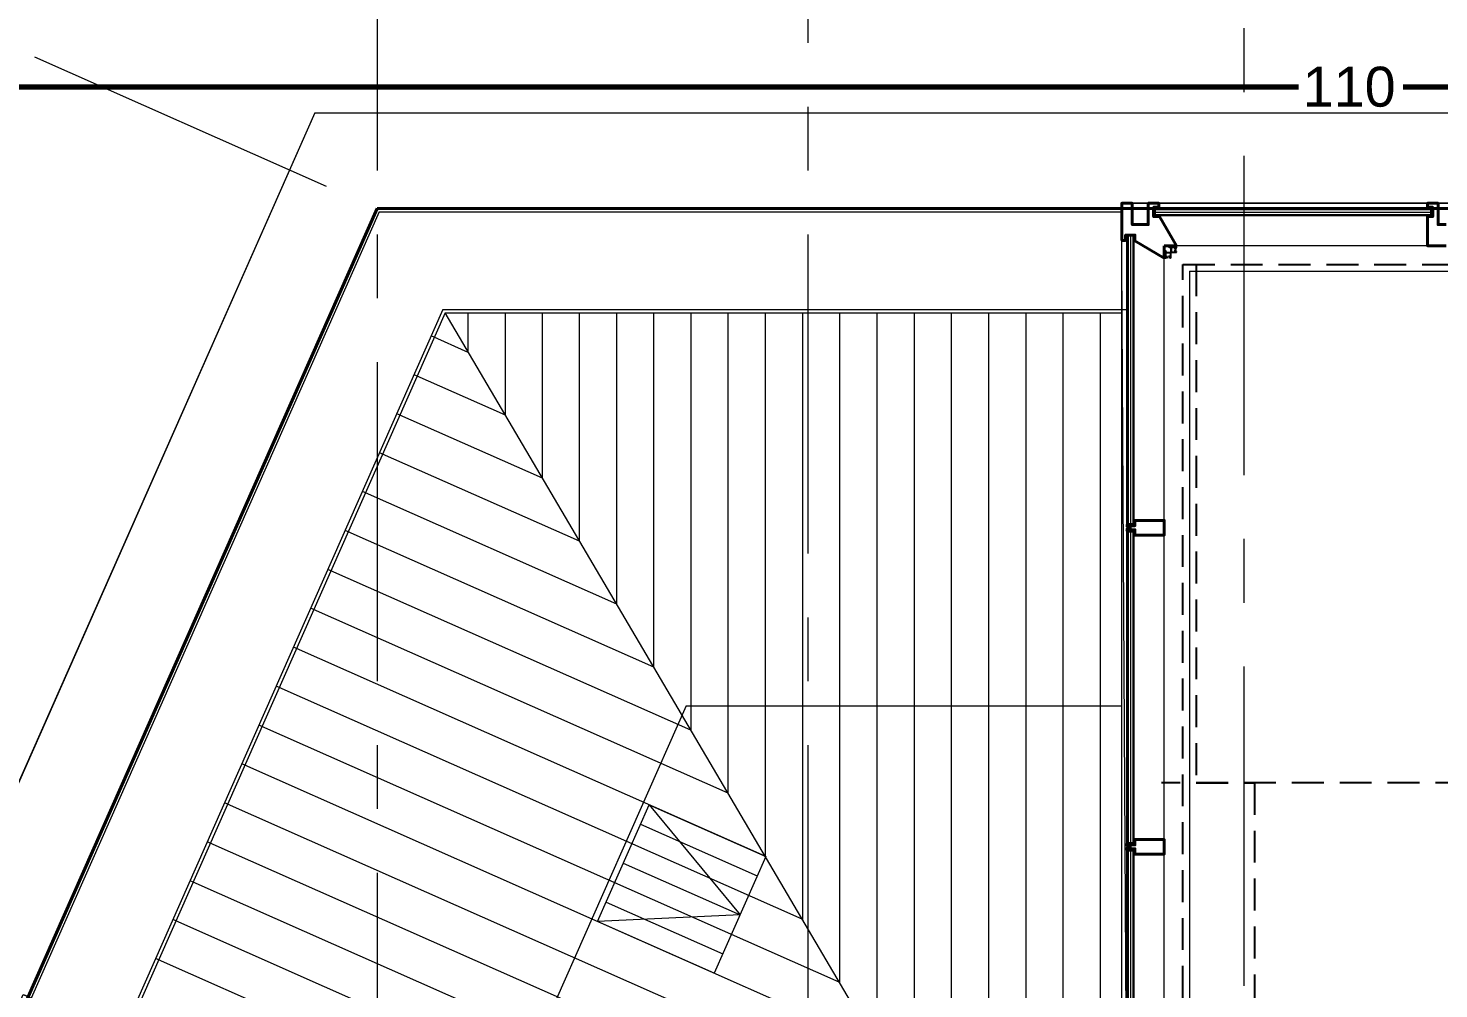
# Model space of a CAD drawing. Header units: inches. Extents: x -26500 to 0, y -3347 to 2257.
# Drawn here: x -24087.6 to -23822.4, y 1395.4 to 1576 of the extents above; entities that cross this region are included whole.
import ezdxf
from ezdxf.enums import TextEntityAlignment as Align

# ---------------------------------------------------------------- set-up
doc = ezdxf.new("R2010")
doc.units = ezdxf.units.IN
doc.header["$LTSCALE"] = 48
doc.header["$MEASUREMENT"] = 0
doc.linetypes.add('A104$0$CENTER', pattern=[2, 1.25, -0.25, 0.25, -0.25])
doc.linetypes.add('NB - 5th floor_plan$0$HIDDEN2', pattern=[0.1875, 0.125, -0.0625])
for name, color, linetype in [('A104$0$A-ANNO-PATT', 8, 'Continuous'), ('A104$0$A-CLNG-RAIL', 8, 'Continuous'), ('A104$0$A-FLOR-AWNG', 8, 'Continuous'), ('A104$0$A-FLOR-COPE', 8, 'Continuous'), ('A104$0$A-FLOR-SLAB', 8, 'Continuous'), ('A104$0$A-GLAZ', 8, 'Continuous'), ('A104$0$A-GLAZ-ABOVE', 8, 'Continuous'), ('A104$0$A-GLAZ-CRNA', 8, 'Continuous'), ('A104$0$A-GRID-GRDP0-12', 8, 'Continuous'), ('A104$0$A-GRID-GRDP0-15', 8, 'Continuous'), ('A104$0$C-PROP', 8, 'Continuous'), ('A604$0$A-CLNG-RAIL', 8, 'Continuous'), ('A604$0$A-SHAD-PAT2', 8, 'Continuous'), ('E-FIRE', 234, 'Continuous'), ('NB - 5th floor_plan$0$STDROPS', 1, 'NB - 5th floor_plan$0$HIDDEN2'), ('NB - 5th floor_plan$0$STSLABEDGE', 1, 'NB - 5th floor_plan$0$HIDDEN2'), ('NB - 5th floor_plan$0$STSLABNOTCH', 1, 'NB - 5th floor_plan$0$HIDDEN2'), ('XREF', 7, 'Continuous')]:
    doc.layers.add(name, color=color, linetype=linetype)
doc.layers.add('E-Fire-Covr', color=240, linetype='Continuous', lineweight=70, plot=False)
doc.styles.add('MAMEP ANNO', font='arial.ttf', dxfattribs={"height": 0.101562})

# ---------------------------------------------------------------- blocks, each defined once
blk = doc.blocks.new('A104')
at = {"layer": 'A104$0$A-ANNO-PATT', "lineweight": 0, "transparency": 33554559}
for p, q in [((-23902.8426, 1341.9204), (-24009.2508, 1522.4699)), ((-24004.886, 1515.0639), (-24004.886, 1522.4699)), ((-23997.9089, 1503.2255), (-23997.9089, 1522.4699)), ((-23990.9319, 1491.3871), (-23990.9319, 1522.4699)), ((-23983.9548, 1479.5487), (-23983.9548, 1522.4699)), ((-23976.9778, 1467.7103), (-23976.9778, 1522.4699)), ((-23970.0007, 1455.8719), (-23970.0007, 1522.4699)), ((-23963.0007, 1443.9946), (-23963.0007, 1522.4699)), ((-23956.0007, 1432.1172), (-23956.0007, 1522.4699)), ((-23949.0007, 1420.2399), (-23949.0007, 1522.4699)), ((-23942.0007, 1408.3625), (-23942.0007, 1522.4699)), ((-23935.0007, 1396.4852), (-23935.0007, 1522.4699)), ((-23928.0007, 1384.6078), (-23928.0007, 1522.4699)), ((-23921.0007, 1372.7305), (-23921.0007, 1522.4699)), ((-23914.0007, 1360.8532), (-23914.0007, 1522.4699)), ((-23907.0007, 1348.9758), (-23907.0007, 1522.4699)), ((-23900.0007, 1344.7311), (-23900.0007, 1522.4699)), ((-23893.0007, 1351.6547), (-23893.0007, 1522.4699)), ((-23886.0007, 1358.5782), (-23886.0007, 1522.4699)), ((-24004.886, 1515.0639), (-24011.8485, 1518.1467)), ((-23997.9089, 1503.2255), (-24015.0874, 1510.8317)), ((-23990.9319, 1491.3871), (-24018.3263, 1503.5167)), ((-23983.9548, 1479.5487), (-24021.5652, 1496.2017)), ((-23976.9778, 1467.7103), (-24024.8041, 1488.8867)), ((-23970.0007, 1455.8719), (-24028.043, 1481.5717)), ((-23963.0237, 1444.0335), (-24031.282, 1474.2566)), ((-23956.0467, 1432.1951), (-24034.5209, 1466.9416)), ((-23949.0696, 1420.3567), (-24037.7598, 1459.6266)), ((-23942.0926, 1408.5184), (-24040.9987, 1452.3116)), ((-23935.1155, 1396.68), (-24044.2376, 1444.9966)), ((-23928.1385, 1384.8416), (-24047.4765, 1437.6816)), ((-23921.1614, 1373.0032), (-24050.7154, 1430.3665)), ((-23972.4969, 1426.3554), (-23950.5517, 1416.639)), ((-23914.1844, 1361.1648), (-24053.9543, 1423.0515)), ((-23975.7357, 1419.0403), (-23953.7906, 1409.3239)), ((-23907.2074, 1349.3264), (-24057.1933, 1415.7365)), ((-23978.9745, 1411.7252), (-23957.0294, 1402.0088)), ((-23905.1303, 1339.6576), (-24060.4322, 1408.4215)), ((-23911.2407, 1333.614), (-24063.6711, 1401.1065))]:
    blk.add_line(p, q, dxfattribs=at)
at = {"layer": 'A104$0$A-ANNO-PATT', "lineweight": 0, "transparency": 33554559, "flags": 128}
blk.add_lwpolyline([(-23970.8775, 1430.0129), (-23953.7906, 1409.3239), (-23980.5939, 1408.0677), (-23980.5939, 1408.0677)], dxfattribs=at)
at = {"layer": 'A104$0$A-ANNO-PATT', "lineweight": 0, "transparency": 33554559}
blk.add_3dface([(-23948.9323, 1420.2965), (-23958.6488, 1398.3513), (-23980.5939, 1408.0677), (-23970.8775, 1430.0129)], dxfattribs=at)
at = {"layer": 'A104$0$A-CLNG-RAIL', "lineweight": 13}
for p, q in [((-23873.6614, 1534.0994), (-23874.0234, 1534.0994)), ((-23874.0234, 1534.0994), (-23874.0234, 1534.0494)), ((-23874.0234, 1534.0494), (-23873.9404, 1534.0494)), ((-23873.9404, 1533.2634), (-23874.0234, 1533.2634)), ((-23874.0234, 1533.2634), (-23874.0234, 1533.2184)), ((-23874.0234, 1533.2184), (-23873.8014, 1533.2184)), ((-23873.9404, 1534.0494), (-23873.8154, 1534.0144)), ((-23873.8154, 1533.2984), (-23873.9404, 1533.2634)), ((-23873.8154, 1534.0144), (-23873.8154, 1534.0494)), ((-23873.8154, 1534.0494), (-23873.7214, 1534.0494)), ((-23873.8154, 1533.2634), (-23873.8154, 1533.2984)), ((-23873.7214, 1533.2634), (-23873.8154, 1533.2634)), ((-23873.8014, 1533.2184), (-23873.8014, 1532.8444)), ((-23873.7514, 1532.8444), (-23873.7514, 1533.1444)), ((-23873.7514, 1533.1444), (-23873.7014, 1533.1444)), ((-23873.7214, 1534.0494), (-23873.7214, 1533.2634)), ((-23873.7014, 1533.1444), (-23873.7014, 1533.0844)), ((-23873.7014, 1533.0844), (-23873.6614, 1533.0844)), ((-23873.6614, 1534.0164), (-23873.6614, 1534.0994)), ((-23873.6264, 1533.8914), (-23873.6614, 1534.0164)), ((-23873.6614, 1533.7974), (-23873.6614, 1533.8914)), ((-23873.6614, 1533.8914), (-23873.6264, 1533.8914)), ((-23872.8354, 1533.7974), (-23873.6614, 1533.7974)), ((-23873.6614, 1533.0844), (-23873.6614, 1533.7474)), ((-23873.6614, 1533.7474), (-23872.8854, 1533.7474)), ((-23873.0387, 1534.7355), (-23873.0387, 1535.0975)), ((-23873.0387, 1535.0975), (-23872.9887, 1535.0975)), ((-23872.9557, 1534.7355), (-23873.0387, 1534.7355)), ((-23872.9887, 1535.0975), (-23872.9887, 1535.0145)), ((-23872.9887, 1535.0145), (-23872.9537, 1534.8895)), ((-23872.9537, 1534.8895), (-23872.9887, 1534.8895)), ((-23872.9887, 1534.8895), (-23872.9887, 1534.7955)), ((-23872.9887, 1534.7955), (-23872.2027, 1534.7955)), ((-23872.8854, 1533.1894), (-23872.9754, 1533.1894)), ((-23872.9754, 1533.1894), (-23872.9754, 1533.0844)), ((-23872.9754, 1533.0844), (-23872.9354, 1533.0844)), ((-23872.8307, 1534.7005), (-23872.9557, 1534.7355)), ((-23872.9354, 1533.0844), (-23872.9354, 1533.1444)), ((-23872.9354, 1533.1444), (-23872.8854, 1533.1444)), ((-23872.8854, 1533.7474), (-23872.8854, 1533.1894)), ((-23872.8854, 1533.1444), (-23872.8854, 1532.8444)), ((-23872.8354, 1532.7994), (-23872.8354, 1533.7974)), ((-23872.7367, 1534.7355), (-23872.8307, 1534.7355)), ((-23872.8307, 1534.7355), (-23872.8307, 1534.7005)), ((-23872.7367, 1533.9095), (-23872.7367, 1534.7355)), ((-23871.7387, 1533.9095), (-23872.7367, 1533.9095)), ((-23872.0237, 1534.7355), (-23872.6867, 1534.7355)), ((-23872.6867, 1534.7355), (-23872.6867, 1533.9595)), ((-23872.6867, 1533.9595), (-23872.1287, 1533.9595)), ((-23872.2377, 1534.8895), (-23872.2027, 1535.0145)), ((-23872.2027, 1534.8895), (-23872.2377, 1534.8895)), ((-23872.2027, 1535.0145), (-23872.2027, 1535.0975)), ((-23872.2027, 1535.0975), (-23872.1577, 1535.0975)), ((-23872.2027, 1534.7955), (-23872.2027, 1534.8895)), ((-23872.1577, 1535.0975), (-23872.1577, 1534.8755)), ((-23872.1577, 1534.8755), (-23871.7837, 1534.8755)), ((-23872.1287, 1533.9595), (-23872.1287, 1534.0495)), ((-23872.1287, 1534.0495), (-23872.0237, 1534.0495)), ((-23871.7837, 1534.8255), (-23872.0837, 1534.8255)), ((-23872.0837, 1534.8255), (-23872.0837, 1534.7755)), ((-23872.0837, 1534.7755), (-23872.0237, 1534.7755)), ((-23872.0237, 1534.0095), (-23872.0837, 1534.0095)), ((-23872.0837, 1534.0095), (-23872.0837, 1533.9595)), ((-23872.0837, 1533.9595), (-23871.7837, 1533.9595)), ((-23872.0237, 1534.7755), (-23872.0237, 1534.7355)), ((-23872.0237, 1534.0495), (-23872.0237, 1534.0095)), ((-23871.8437, 1534.7355), (-23871.8437, 1534.7755)), ((-23871.8437, 1534.7755), (-23871.7837, 1534.7755)), ((-23871.7387, 1534.7355), (-23871.8437, 1534.7355)), ((-23871.8437, 1534.0095), (-23871.8437, 1534.0495)), ((-23871.8437, 1534.0495), (-23871.7387, 1534.0495)), ((-23871.7837, 1534.0095), (-23871.8437, 1534.0095)), ((-23871.7837, 1534.8755), (-23871.7837, 1535.0975)), ((-23871.7837, 1535.0975), (-23871.7387, 1535.0975)), ((-23871.7837, 1534.7755), (-23871.7837, 1534.8255)), ((-23871.7837, 1533.9595), (-23871.7837, 1534.0095)), ((-23871.7387, 1535.0975), (-23871.7387, 1534.7355)), ((-23871.7387, 1534.0495), (-23871.7387, 1533.9095)), ((-23873.8014, 1532.8444), (-23874.0234, 1532.8444)), ((-23874.0234, 1532.8444), (-23874.0234, 1532.7994)), ((-23874.0234, 1532.7994), (-23873.6614, 1532.7994)), ((-23873.7014, 1532.8444), (-23873.7514, 1532.8444)), ((-23873.6614, 1532.9044), (-23873.7014, 1532.9044)), ((-23873.7014, 1532.9044), (-23873.7014, 1532.8444)), ((-23873.6614, 1532.7994), (-23873.6614, 1532.9044)), ((-23872.9354, 1532.9044), (-23872.9754, 1532.9044)), ((-23872.9754, 1532.9044), (-23872.9754, 1532.7994)), ((-23872.9754, 1532.7994), (-23872.8354, 1532.7994)), ((-23872.9354, 1532.8444), (-23872.9354, 1532.9044)), ((-23872.8854, 1532.8444), (-23872.9354, 1532.8444))]:
    blk.add_line(p, q, dxfattribs=at)
at = {"layer": 'A104$0$A-CLNG-RAIL', "lineweight": 13, "flags": 128}
for points in [[(-23873.7281, 1532.8996), (-23873.7281, 1533.0871)], [(-23873.716, 1533.0547), (-23873.6615, 1533.0668), (-23873.5889, 1533.0728), (-23873.3975, 1533.1187)], [(-23872.93, 1533.0547), (-23872.9845, 1533.0668), (-23873.0571, 1533.0728), (-23873.2485, 1533.1187)], [(-23872.9179, 1532.8996), (-23872.9179, 1533.0871)], [(-23871.9939, 1534.7902), (-23872.006, 1534.7357), (-23872.0121, 1534.663), (-23872.0579, 1534.4716)], [(-23871.9939, 1534.0041), (-23872.006, 1534.0586), (-23872.0121, 1534.1313), (-23872.0579, 1534.3227)], [(-23871.8389, 1534.8023), (-23872.0264, 1534.8023)], [(-23871.8389, 1533.992), (-23872.0264, 1533.992)]]:
    blk.add_lwpolyline(points, dxfattribs=at)
at = {"layer": 'A104$0$A-CLNG-RAIL', "lineweight": 13}
for points in [[(-23873.716, 1533.0365), (-23873.6615, 1533.0365), (-23873.601, 1533.0365), (-23873.5526, 1533.0486), (-23873.5283, 1533.0521), (-23873.3975, 1533.0764)], [(-23872.93, 1533.0365), (-23872.9845, 1533.0365), (-23873.045, 1533.0365), (-23873.0934, 1533.0486), (-23873.1176, 1533.0521), (-23873.2485, 1533.0764)], [(-23871.9758, 1534.7902), (-23871.9758, 1534.7357), (-23871.9758, 1534.6751), (-23871.9879, 1534.6267), (-23871.9913, 1534.6025), (-23872.0156, 1534.4716)], [(-23871.9758, 1534.0041), (-23871.9758, 1534.0586), (-23871.9758, 1534.1192), (-23871.9879, 1534.1676), (-23871.9913, 1534.1918), (-23872.0156, 1534.3227)], [(-23871.9394, 1534.8023), (-23871.9515, 1534.6933), (-23871.9394, 1534.6267), (-23871.9448, 1534.6025), (-23871.9454, 1534.4716)], [(-23871.9394, 1533.992), (-23871.9515, 1534.101), (-23871.9394, 1534.1676), (-23871.9448, 1534.1918), (-23871.9454, 1534.3227)], [(-23871.9186, 1534.8023), (-23871.9212, 1534.7841), (-23871.9273, 1534.7417), (-23871.9152, 1534.6509), (-23871.8976, 1534.6025), (-23871.8753, 1534.4716)], [(-23871.9186, 1533.992), (-23871.9212, 1534.0102), (-23871.9273, 1534.0526), (-23871.9152, 1534.1434), (-23871.8976, 1534.1918), (-23871.8753, 1534.3227)], [(-23871.891, 1534.7962), (-23871.891, 1534.7599), (-23871.891, 1534.7054), (-23871.8607, 1534.6328), (-23871.8455, 1534.6025), (-23871.801, 1534.4716)], [(-23871.891, 1533.9981), (-23871.891, 1534.0344), (-23871.891, 1534.0889), (-23871.8607, 1534.1615), (-23871.8455, 1534.1918), (-23871.801, 1534.3227)], [(-23871.8607, 1534.7962), (-23871.8728, 1534.7478), (-23871.8546, 1534.6994), (-23871.8183, 1534.6267), (-23871.8031, 1534.6025), (-23871.7479, 1534.4716)], [(-23871.8607, 1533.9981), (-23871.8728, 1534.0465), (-23871.8546, 1534.0949), (-23871.8183, 1534.1676), (-23871.8031, 1534.1918), (-23871.7479, 1534.3227)], [(-23873.7281, 1533.0002), (-23873.6191, 1533.0123), (-23873.5526, 1533.0002), (-23873.5283, 1533.0055), (-23873.3975, 1533.0061)], [(-23873.7281, 1532.9794), (-23873.7099, 1532.982), (-23873.6676, 1532.988), (-23873.5768, 1532.9759), (-23873.5283, 1532.9583), (-23873.3975, 1532.9361)], [(-23873.722, 1532.9517), (-23873.6857, 1532.9517), (-23873.6312, 1532.9517), (-23873.5586, 1532.9214), (-23873.5283, 1532.9063), (-23873.3975, 1532.8618)], [(-23873.722, 1532.9214), (-23873.6736, 1532.9335), (-23873.6252, 1532.9154), (-23873.5526, 1532.879), (-23873.5283, 1532.8639), (-23873.3975, 1532.8087)], [(-23872.9179, 1533.0002), (-23873.0268, 1533.0123), (-23873.0934, 1533.0002), (-23873.1176, 1533.0055), (-23873.2485, 1533.0061)], [(-23872.9179, 1532.9794), (-23872.936, 1532.982), (-23872.9784, 1532.988), (-23873.0692, 1532.9759), (-23873.1176, 1532.9583), (-23873.2485, 1532.9361)], [(-23872.9239, 1532.9517), (-23872.9602, 1532.9517), (-23873.0147, 1532.9517), (-23873.0874, 1532.9214), (-23873.1176, 1532.9063), (-23873.2485, 1532.8618)], [(-23872.9239, 1532.9214), (-23872.9724, 1532.9335), (-23873.0208, 1532.9154), (-23873.0934, 1532.879), (-23873.1176, 1532.8639), (-23873.2485, 1532.8087)]]:
    blk.add_open_spline(points, degree=3, dxfattribs=at)
for points in [[(-23872.8354, 1533.8595), (-23871.7387, 1533.8595), (-23871.7387, 1533.9095), (-23872.8354, 1533.9095)], [(-23872.7854, 1533.8595), (-23872.7854, 1532.7994), (-23872.8354, 1532.7994), (-23872.8354, 1533.8595)]]:
    blk.add_3dface(points, dxfattribs=at)
at = {"layer": 'A104$0$A-FLOR-AWNG', "lineweight": 0}
for p, q in [((-24033.7396, 1560.0949), (-24684.5815, 90.1818)), ((-24033.7396, 1560.0949), (-24195.532, 1194.69)), ((-24033.7396, 1560.0949), (-21043.1174, 1560.0949)), ((-24033.7396, 1560.0949), (-23668.5007, 1560.0949)), ((-24022.024, 1542.0949), (-24087.6291, 1393.9272)), ((-24021.6172, 1541.4699), (-24087.0576, 1393.6742)), ((-24022.024, 1542.0949), (-23882.0254, 1542.0949)), ((-24021.6172, 1541.4699), (-23882.0254, 1541.4699)), ((-24009.2508, 1522.4699), (-24070.2533, 1384.697)), ((-24009.2508, 1522.4699), (-23882.0252, 1522.4699))]:
    blk.add_line(p, q, dxfattribs=at)
at = {"layer": 'A104$0$A-FLOR-COPE', "lineweight": 0}
for p, q in [((-24009.6575, 1523.0949), (-24070.6601, 1385.322)), ((-24009.6575, 1523.0949), (-23881.0231, 1523.0949)), ((-23963.902, 1448.5954), (-24004.9896, 1355.7998)), ((-23963.902, 1448.5954), (-23882.0252, 1448.5954))]:
    blk.add_line(p, q, dxfattribs=at)
at = {"layer": 'A104$0$A-FLOR-SLAB', "lineweight": 0, "flags": 128}
for points in [[(-23869.2731, 1530.3475), (-21072.7739, 1530.3449), (-21072.7739, -6.1545), (-22489.2736, -6.1545), (-22489.2736, 53.8448), (-22872.7736, 53.8448), (-22872.7736, -6.1545), (-24409.272, -6.1545)], [(-23869.2731, 1530.3475), (-23869.2731, 1357.1925), (-23920.8784, 1306.1519), (-24082.047, 1377.5135)]]:
    blk.add_lwpolyline(points, dxfattribs=at)
at = {"layer": 'A104$0$A-GLAZ', "lineweight": 0}
for p, q in [((-21060.0239, 1543.0949), (-23882.0254, 1543.0991)), ((-23668.5007, 1543.0987), (-23882.0254, 1543.0991)), ((-23823.7728, 1541.8475), (-23875.774, 1541.8475)), ((-23823.7728, 1541.3475), (-23875.774, 1541.3475)), ((-23824.5234, 1535.0975), (-23874.0234, 1535.0975))]:
    blk.add_line(p, q, dxfattribs=at)
at = {"layer": 'A104$0$A-GLAZ', "lineweight": 30}
for p, q in [((-23875.7755, 1540.849), (-23875.7755, 1542.0975)), ((-23823.7728, 1542.0975), (-23875.774, 1542.0975)), ((-23875.774, 1541.0975), (-23875.774, 1542.0975)), ((-23823.7739, 1540.8484), (-23875.774, 1540.8484))]:
    blk.add_line(p, q, dxfattribs=at)
at = {"layer": 'A104$0$A-GLAZ', "lineweight": 40}
for p, q in [((-23823.7728, 1540.8475), (-23823.7728, 1542.0975)), ((-23871.7253, 1535.0975), (-23874.0234, 1535.0975)), ((-23874.0234, 1532.7994), (-23874.0234, 1535.0975)), ((-23879.5879, 1481.7222), (-23881.0254, 1481.7222)), ((-23879.5879, 1421.7222), (-23881.0254, 1421.7222))]:
    blk.add_line(p, q, dxfattribs=at)
at = {"layer": 'A104$0$A-GLAZ', "lineweight": 0, "flags": 128}
blk.add_lwpolyline([(-24088.548, 1394.3341), (-23923.6618, 1321.3286), (-23882.0234, 1362.5121), (-23882.0254, 1543.0991)], dxfattribs=at)
at = {"layer": 'A104$0$A-GLAZ', "lineweight": 40, "flags": 128}
for points in [[(-23878.5239, 1539.0928), (-23880.0236, 1539.0928), (-23880.0236, 1543.0996), (-23882.0236, 1543.0996), (-23882.0236, 1542.3496), (-23882.0236, 1540.8496), (-23882.0236, 1536.0928)], [(-23880.0236, 1539.0853), (-23880.0236, 1543.0996)], [(-23878.5239, 1539.0928), (-23877.0242, 1539.0928), (-23877.0242, 1543.0996), (-23875.0242, 1543.0996), (-23875.0242, 1542.3496), (-23876.0242, 1542.3496), (-23876.0242, 1540.5976), (-23874.9255, 1540.5977), (-23871.7253, 1535.0975)], [(-23821.0231, 1539.0975), (-23822.5228, 1539.0975), (-23822.5228, 1543.0975), (-23824.5228, 1543.0975), (-23824.5228, 1542.3475), (-23823.5228, 1542.3475), (-23823.5228, 1540.5975), (-23824.5228, 1540.5975), (-23824.5228, 1535.0975), (-23821.0231, 1535.0975)], [(-23882.0255, 1536.0984), (-23881.2755, 1536.0984), (-23881.2755, 1537.0984), (-23879.5235, 1537.0984), (-23879.5236, 1535.9997), (-23874.0234, 1532.7994)]]:
    blk.add_lwpolyline(points, dxfattribs=at)
at = {"layer": 'A104$0$A-GLAZ', "lineweight": 40, "extrusion": (0, 0, -1)}
for centre in [(23881.1504, 1481.5972), (23881.1504, 1421.5972)]:
    blk.add_arc(centre, 0.1768, 135, 225, dxfattribs=at)
at = {"layer": 'A104$0$A-GLAZ', "lineweight": 0}
for p in [(-23882.0254, 1543.099), (-23882.0231, 1542.099), (-23882.0231, 1542.099), (-23881.5219, 1542.0982), (-23881.0219, 1542.0975)]:
    blk.add_point(p, dxfattribs=at)
at = {"layer": 'A104$0$A-GLAZ-ABOVE', "lineweight": 13}
for p, q in [((-23873.6554, 1534.1415), (-23874.0174, 1534.1415)), ((-23874.0174, 1534.1415), (-23874.0174, 1534.0915)), ((-23874.0174, 1534.0915), (-23873.9344, 1534.0915)), ((-23873.9344, 1533.3055), (-23874.0174, 1533.3055)), ((-23874.0174, 1533.3055), (-23874.0174, 1533.2605)), ((-23874.0174, 1533.2605), (-23873.7954, 1533.2605)), ((-23873.9344, 1534.0915), (-23873.8094, 1534.0565)), ((-23873.8094, 1533.3405), (-23873.9344, 1533.3055)), ((-23873.8094, 1534.0565), (-23873.8094, 1534.0915)), ((-23873.8094, 1534.0915), (-23873.7154, 1534.0915)), ((-23873.8094, 1533.3055), (-23873.8094, 1533.3405)), ((-23873.7154, 1533.3055), (-23873.8094, 1533.3055)), ((-23873.7954, 1533.2605), (-23873.7954, 1532.8865)), ((-23873.7454, 1532.8865), (-23873.7454, 1533.1865)), ((-23873.7454, 1533.1865), (-23873.6954, 1533.1865)), ((-23873.7154, 1534.0915), (-23873.7154, 1533.3055)), ((-23873.6954, 1533.1865), (-23873.6954, 1533.1265)), ((-23873.6954, 1533.1265), (-23873.6554, 1533.1265)), ((-23873.6554, 1534.0585), (-23873.6554, 1534.1415)), ((-23873.6204, 1533.9335), (-23873.6554, 1534.0585)), ((-23873.6554, 1533.8395), (-23873.6554, 1533.9335)), ((-23873.6554, 1533.9335), (-23873.6204, 1533.9335)), ((-23872.8294, 1533.8395), (-23873.6554, 1533.8395)), ((-23873.6554, 1533.1265), (-23873.6554, 1533.7895)), ((-23873.6554, 1533.7895), (-23872.8794, 1533.7895)), ((-23873.068, 1534.7295), (-23873.068, 1535.0915)), ((-23873.068, 1535.0915), (-23873.018, 1535.0915)), ((-23872.985, 1534.7295), (-23873.068, 1534.7295)), ((-23873.018, 1535.0915), (-23873.018, 1535.0085)), ((-23873.018, 1535.0085), (-23872.983, 1534.8835)), ((-23872.983, 1534.8835), (-23873.018, 1534.8835)), ((-23873.018, 1534.8835), (-23873.018, 1534.7895)), ((-23873.018, 1534.7895), (-23872.232, 1534.7895)), ((-23872.86, 1534.6945), (-23872.985, 1534.7295)), ((-23872.8794, 1533.2315), (-23872.9694, 1533.2315)), ((-23872.9694, 1533.2315), (-23872.9694, 1533.1265)), ((-23872.9694, 1533.1265), (-23872.9294, 1533.1265)), ((-23872.9294, 1533.1265), (-23872.9294, 1533.1865)), ((-23872.9294, 1533.1865), (-23872.8794, 1533.1865)), ((-23872.8794, 1533.7895), (-23872.8794, 1533.2315)), ((-23872.8794, 1533.1865), (-23872.8794, 1532.8865)), ((-23872.766, 1534.7295), (-23872.86, 1534.7295)), ((-23872.86, 1534.7295), (-23872.86, 1534.6945)), ((-23872.8294, 1532.8415), (-23872.8294, 1533.8395)), ((-23872.766, 1533.9035), (-23872.766, 1534.7295)), ((-23871.768, 1533.9035), (-23872.766, 1533.9035)), ((-23872.053, 1534.7295), (-23872.716, 1534.7295)), ((-23872.716, 1534.7295), (-23872.716, 1533.9535)), ((-23872.716, 1533.9535), (-23872.158, 1533.9535)), ((-23872.267, 1534.8835), (-23872.232, 1535.0085)), ((-23872.232, 1534.8835), (-23872.267, 1534.8835)), ((-23872.232, 1535.0085), (-23872.232, 1535.0915)), ((-23872.232, 1535.0915), (-23872.187, 1535.0915)), ((-23872.232, 1534.7895), (-23872.232, 1534.8835)), ((-23872.187, 1535.0915), (-23872.187, 1534.8695)), ((-23872.187, 1534.8695), (-23871.813, 1534.8695)), ((-23872.158, 1533.9535), (-23872.158, 1534.0435)), ((-23872.158, 1534.0435), (-23872.053, 1534.0435)), ((-23871.813, 1534.8195), (-23872.113, 1534.8195)), ((-23872.113, 1534.8195), (-23872.113, 1534.7695)), ((-23872.113, 1534.7695), (-23872.053, 1534.7695)), ((-23872.053, 1534.0035), (-23872.113, 1534.0035)), ((-23872.113, 1534.0035), (-23872.113, 1533.9535)), ((-23872.113, 1533.9535), (-23871.813, 1533.9535)), ((-23872.053, 1534.7695), (-23872.053, 1534.7295)), ((-23872.053, 1534.0435), (-23872.053, 1534.0035)), ((-23871.873, 1534.7295), (-23871.873, 1534.7695)), ((-23871.873, 1534.7695), (-23871.813, 1534.7695)), ((-23871.768, 1534.7295), (-23871.873, 1534.7295)), ((-23871.873, 1534.0035), (-23871.873, 1534.0435)), ((-23871.873, 1534.0435), (-23871.768, 1534.0435)), ((-23871.813, 1534.0035), (-23871.873, 1534.0035)), ((-23871.813, 1534.8695), (-23871.813, 1535.0915)), ((-23871.813, 1535.0915), (-23871.768, 1535.0915)), ((-23871.813, 1534.7695), (-23871.813, 1534.8195)), ((-23871.813, 1533.9535), (-23871.813, 1534.0035)), ((-23871.768, 1535.0915), (-23871.768, 1534.7295)), ((-23871.768, 1534.0435), (-23871.768, 1533.9035)), ((-23873.7954, 1532.8865), (-23874.0174, 1532.8865)), ((-23874.0174, 1532.8865), (-23874.0174, 1532.8415)), ((-23874.0174, 1532.8415), (-23873.6554, 1532.8415)), ((-23873.6954, 1532.8865), (-23873.7454, 1532.8865)), ((-23873.6554, 1532.9465), (-23873.6954, 1532.9465)), ((-23873.6954, 1532.9465), (-23873.6954, 1532.8865)), ((-23873.6554, 1532.8415), (-23873.6554, 1532.9465)), ((-23872.9294, 1532.9465), (-23872.9694, 1532.9465)), ((-23872.9694, 1532.9465), (-23872.9694, 1532.8415)), ((-23872.9694, 1532.8415), (-23872.8294, 1532.8415)), ((-23872.9294, 1532.8865), (-23872.9294, 1532.9465)), ((-23872.8794, 1532.8865), (-23872.9294, 1532.8865))]:
    blk.add_line(p, q, dxfattribs=at)
at = {"layer": 'A104$0$A-GLAZ-ABOVE', "lineweight": 13, "flags": 128}
for points in [[(-23873.7221, 1532.9418), (-23873.7221, 1533.1293)], [(-23873.71, 1533.0968), (-23873.6555, 1533.1089), (-23873.5829, 1533.115), (-23873.3915, 1533.1608)], [(-23872.924, 1533.0968), (-23872.9785, 1533.1089), (-23873.0511, 1533.115), (-23873.2425, 1533.1608)], [(-23872.9119, 1532.9418), (-23872.9119, 1533.1293)], [(-23872.0232, 1534.7842), (-23872.0353, 1534.7297), (-23872.0414, 1534.6571), (-23872.0872, 1534.4657)], [(-23872.0232, 1533.9982), (-23872.0353, 1534.0527), (-23872.0414, 1534.1253), (-23872.0872, 1534.3167)], [(-23871.8682, 1534.7963), (-23872.0557, 1534.7963)], [(-23871.8682, 1533.9861), (-23872.0557, 1533.9861)]]:
    blk.add_lwpolyline(points, dxfattribs=at)
at = {"layer": 'A104$0$A-GLAZ-ABOVE', "lineweight": 13}
for points in [[(-23873.7221, 1533.0423), (-23873.6132, 1533.0544), (-23873.5466, 1533.0423), (-23873.5224, 1533.0477), (-23873.3915, 1533.0482)], [(-23873.71, 1533.0786), (-23873.6555, 1533.0786), (-23873.595, 1533.0786), (-23873.5466, 1533.0907), (-23873.5224, 1533.0942), (-23873.3915, 1533.1185)], [(-23872.924, 1533.0786), (-23872.9785, 1533.0786), (-23873.039, 1533.0786), (-23873.0874, 1533.0907), (-23873.1117, 1533.0942), (-23873.2425, 1533.1185)], [(-23872.9119, 1533.0423), (-23873.0209, 1533.0544), (-23873.0874, 1533.0423), (-23873.1117, 1533.0477), (-23873.2425, 1533.0482)], [(-23872.005, 1534.7842), (-23872.005, 1534.7297), (-23872.005, 1534.6692), (-23872.0172, 1534.6207), (-23872.0206, 1534.5965), (-23872.0449, 1534.4657)], [(-23872.005, 1533.9982), (-23872.005, 1534.0527), (-23872.005, 1534.1132), (-23872.0172, 1534.1616), (-23872.0206, 1534.1858), (-23872.0449, 1534.3167)], [(-23871.9687, 1534.7963), (-23871.9808, 1534.6873), (-23871.9687, 1534.6207), (-23871.9741, 1534.5965), (-23871.9747, 1534.4657)], [(-23871.9687, 1533.9861), (-23871.9808, 1534.095), (-23871.9687, 1534.1616), (-23871.9741, 1534.1858), (-23871.9747, 1534.3167)], [(-23871.9479, 1534.7963), (-23871.9505, 1534.7781), (-23871.9566, 1534.7358), (-23871.9445, 1534.645), (-23871.9268, 1534.5965), (-23871.9046, 1534.4657)], [(-23871.9479, 1533.9861), (-23871.9505, 1534.0042), (-23871.9566, 1534.0466), (-23871.9445, 1534.1374), (-23871.9268, 1534.1858), (-23871.9046, 1534.3167)], [(-23871.9202, 1534.7902), (-23871.9202, 1534.7539), (-23871.9202, 1534.6994), (-23871.8899, 1534.6268), (-23871.8748, 1534.5965), (-23871.8303, 1534.4657)], [(-23871.9202, 1533.9921), (-23871.9202, 1534.0284), (-23871.9202, 1534.0829), (-23871.8899, 1534.1556), (-23871.8748, 1534.1858), (-23871.8303, 1534.3167)], [(-23871.8899, 1534.7902), (-23871.9021, 1534.7418), (-23871.8839, 1534.6934), (-23871.8475, 1534.6207), (-23871.8324, 1534.5965), (-23871.7772, 1534.4657)], [(-23871.8899, 1533.9921), (-23871.9021, 1534.0405), (-23871.8839, 1534.089), (-23871.8475, 1534.1616), (-23871.8324, 1534.1858), (-23871.7772, 1534.3167)], [(-23873.7221, 1533.0215), (-23873.704, 1533.0241), (-23873.6616, 1533.0302), (-23873.5708, 1533.018), (-23873.5224, 1533.0004), (-23873.3915, 1532.9782)], [(-23873.7161, 1532.9938), (-23873.6798, 1532.9938), (-23873.6253, 1532.9938), (-23873.5526, 1532.9635), (-23873.5224, 1532.9484), (-23873.3915, 1532.9039)], [(-23873.7161, 1532.9635), (-23873.6676, 1532.9756), (-23873.6192, 1532.9575), (-23873.5466, 1532.9211), (-23873.5224, 1532.906), (-23873.3915, 1532.8508)], [(-23872.9119, 1533.0215), (-23872.9301, 1533.0241), (-23872.9724, 1533.0302), (-23873.0632, 1533.018), (-23873.1117, 1533.0004), (-23873.2425, 1532.9782)], [(-23872.918, 1532.9938), (-23872.9543, 1532.9938), (-23873.0088, 1532.9938), (-23873.0814, 1532.9635), (-23873.1117, 1532.9484), (-23873.2425, 1532.9039)], [(-23872.918, 1532.9635), (-23872.9664, 1532.9756), (-23873.0148, 1532.9575), (-23873.0874, 1532.9211), (-23873.1117, 1532.906), (-23873.2425, 1532.8508)]]:
    blk.add_open_spline(points, degree=3, dxfattribs=at)
at = {"layer": 'A104$0$A-GLAZ-CRNA', "lineweight": 30}
for p, q in [((-23881.0231, 1482.7228), (-23881.0231, 1536.8482)), ((-23879.773, 1482.7219), (-23879.773, 1536.8482)), ((-23880.0231, 1482.7228), (-23881.0231, 1482.7228)), ((-23881.0231, 1422.7228), (-23881.0231, 1481.4728)), ((-23880.0231, 1481.4728), (-23881.0231, 1481.4728)), ((-23879.7731, 1422.7219), (-23879.7731, 1481.4719)), ((-23881.0234, 1362.5941), (-23881.0231, 1421.4728)), ((-23879.7734, 1362.5941), (-23879.7731, 1421.4719))]:
    blk.add_line(p, q, dxfattribs=at)
at = {"layer": 'A104$0$A-GLAZ-CRNA', "lineweight": 0}
for p, q in [((-23880.7731, 1482.7228), (-23880.7731, 1536.8482)), ((-23880.2731, 1482.7228), (-23880.2731, 1536.8482)), ((-23874.0234, 1359.1754), (-23874.0234, 1535.0975)), ((-23880.7731, 1422.7228), (-23880.7731, 1481.4728)), ((-23880.2731, 1422.7228), (-23880.2731, 1481.4728)), ((-23880.7734, 1362.5941), (-23880.7731, 1421.4728)), ((-23880.2734, 1362.5941), (-23880.2731, 1421.4728))]:
    blk.add_line(p, q, dxfattribs=at)
at = {"layer": 'A104$0$A-GLAZ-CRNA', "lineweight": 40}
for p, q in [((-23879.7731, 1482.7219), (-23881.0231, 1482.7219)), ((-23879.7731, 1481.4719), (-23881.0231, 1481.4719)), ((-23880.0231, 1422.7228), (-23881.0231, 1422.7228)), ((-23879.7731, 1422.7219), (-23881.0231, 1422.7219)), ((-23880.0231, 1421.4728), (-23881.0231, 1421.4728)), ((-23879.7731, 1421.4719), (-23881.0231, 1421.4719))]:
    blk.add_line(p, q, dxfattribs=at)
at = {"layer": 'A104$0$A-GLAZ-CRNA', "lineweight": 40, "flags": 128}
for points in [[(-23880.4293, 1482.0969), (-23880.4293, 1482.3469), (-23881.0231, 1482.3469), (-23881.0231, 1482.4719), (-23879.5231, 1482.4719), (-23879.5231, 1483.4719), (-23874.0234, 1483.4725), (-23874.0234, 1482.0975)], [(-23880.4293, 1482.0969), (-23880.4293, 1481.8469), (-23881.0231, 1481.8469), (-23881.0231, 1481.7219), (-23879.5231, 1481.7219), (-23879.5231, 1480.7219), (-23874.0234, 1480.7225), (-23874.0234, 1482.0975)], [(-23880.4293, 1422.0969), (-23880.4293, 1422.3469), (-23881.0231, 1422.3469), (-23881.0231, 1422.4719), (-23879.5231, 1422.4719), (-23879.5231, 1423.4719), (-23874.0234, 1423.4725), (-23874.0234, 1422.0975)], [(-23880.4293, 1422.0969), (-23880.4293, 1421.8469), (-23881.0231, 1421.8469), (-23881.0231, 1421.7219), (-23879.5231, 1421.7219), (-23879.5231, 1420.7219), (-23874.0234, 1420.7225), (-23874.0234, 1422.0975)]]:
    blk.add_lwpolyline(points, dxfattribs=at)
at = {"layer": 'A104$0$A-GLAZ-CRNA', "lineweight": 30}
for centre in [(-23881.1481, 1482.5978), (-23881.1481, 1481.5978)]:
    blk.add_arc(centre, 0.1768, 315, 45, dxfattribs=at)
at = {"layer": 'A104$0$A-GLAZ-CRNA', "lineweight": 40, "extrusion": (0, 0, -1)}
for centre in [(23881.1481, 1482.5969), (23881.1481, 1481.5969), (23881.1481, 1422.5969), (23881.1481, 1421.5969)]:
    blk.add_arc(centre, 0.1768, 135, 225, dxfattribs=at)
at = {"layer": 'A104$0$A-GLAZ-CRNA', "lineweight": 40}
for centre in [(-23881.1481, 1422.5978), (-23881.1481, 1421.5978)]:
    blk.add_arc(centre, 0.1768, 315, 45, dxfattribs=at)
at = {"layer": 'A104$0$A-GRID-GRDP0-12', "linetype": 'A104$0$CENTER', "lineweight": 0}
blk.add_line((-23859.0236, 1299.981), (-23859.0236, 2113.2362), dxfattribs=at)
at = {"layer": 'A104$0$A-GRID-GRDP0-15', "linetype": 'A104$0$CENTER', "lineweight": 0}
for p, q in [((-24022.0253, 2185.2362), (-24022.0253, 1340.9113)), ((-23941.0236, 2113.2362), (-23941.0236, -676.9049)), ((-24700.9134, 1842.6911), (-24022.0239, 1542.095))]:
    blk.add_line(p, q, dxfattribs=at)
at = {"layer": 'A104$0$C-PROP', "lineweight": 40, "flags": 128}
blk.add_lwpolyline([(-25004.5437, -676.9041), (-24022.0239, 1542.095), (-21061.0239, 1542.095), (-21061.0239, -676.9042)], dxfattribs=at)
blk = doc.blocks.new('NB - 5th floor_plan')
at = {"layer": 'NB - 5th floor_plan$0$STDROPS', "color": 1, "linetype": 'NB - 5th floor_plan$0$HIDDEN2'}
blk.add_line((-23799.0236, 1434.1209), (-23874.5231, 1434.1209), dxfattribs=at)
at = {"layer": 'NB - 5th floor_plan$0$STSLABEDGE', "color": 1, "linetype": 'NB - 5th floor_plan$0$HIDDEN2', "elevation": 0}
blk.add_lwpolyline([(-24410.5216, 169.3061), (-24584.3081, 246.2546), (-24082.6837, 1379.1629), (-23921.1515, 1307.6403), (-23870.5233, 1357.7144), (-23870.5233, 1531.5979), (-21297.5245, 1531.5947), (-21279.6923, 1531.5951), (-21071.5239, 1531.5949), (-21071.5239, -7.4045), (-21293.4359, -7.4045), (-21298.4429, -7.4045), (-22490.5236, -7.4045), (-22490.5236, 52.5948), (-22871.5236, 52.5948), (-22871.5236, -7.4045), (-24410.5239, -7.4045), (-24410.5216, 169.3061)], dxfattribs=at)
at = {"layer": 'NB - 5th floor_plan$0$STSLABNOTCH', "color": 1, "linetype": 'NB - 5th floor_plan$0$HIDDEN2'}
blk.add_lwpolyline([(-23868.0233, 1531.5979), (-23868.0233, 1434.1209), (-23857.0233, 1434.1209), (-23857.0233, 1352.0789), (-23918.2018, 1291.57), (-24010.0736, 1332.2487), (-24005.6201, 1342.3068), (-24083.6959, 1376.8769)], dxfattribs=at)
blk = doc.blocks.new('A604')
at = {"layer": 'A604$0$A-CLNG-RAIL', "lineweight": 13}
for p, q in [((-23873.66, 1534.1), (-23874.02, 1534.1)), ((-23874.02, 1534.1), (-23874.02, 1534.05)), ((-23874.02, 1534.05), (-23873.94, 1534.05)), ((-23873.94, 1533.26), (-23874.02, 1533.26)), ((-23874.02, 1533.26), (-23874.02, 1533.22)), ((-23874.02, 1533.22), (-23873.8, 1533.22)), ((-23873.94, 1534.05), (-23873.82, 1534.01)), ((-23873.82, 1533.3), (-23873.94, 1533.26)), ((-23873.82, 1534.01), (-23873.82, 1534.05)), ((-23873.82, 1534.05), (-23873.72, 1534.05)), ((-23873.82, 1533.26), (-23873.82, 1533.3)), ((-23873.72, 1533.26), (-23873.82, 1533.26)), ((-23873.8, 1533.22), (-23873.8, 1532.84)), ((-23873.75, 1532.84), (-23873.75, 1533.14)), ((-23873.75, 1533.14), (-23873.7, 1533.14)), ((-23873.72, 1534.05), (-23873.72, 1533.26)), ((-23873.7, 1533.14), (-23873.7, 1533.08)), ((-23873.7, 1533.08), (-23873.66, 1533.08)), ((-23873.66, 1534.02), (-23873.66, 1534.1)), ((-23873.63, 1533.89), (-23873.66, 1534.02)), ((-23873.66, 1533.8), (-23873.66, 1533.89)), ((-23873.66, 1533.89), (-23873.63, 1533.89)), ((-23872.84, 1533.8), (-23873.66, 1533.8)), ((-23873.66, 1533.08), (-23873.66, 1533.75)), ((-23873.66, 1533.75), (-23872.89, 1533.75)), ((-23873.04, 1534.74), (-23873.04, 1535.1)), ((-23873.04, 1535.1), (-23872.99, 1535.1)), ((-23872.96, 1534.74), (-23873.04, 1534.74)), ((-23872.99, 1535.1), (-23872.99, 1535.01)), ((-23872.99, 1535.01), (-23872.95, 1534.89)), ((-23872.95, 1534.89), (-23872.99, 1534.89)), ((-23872.99, 1534.89), (-23872.99, 1534.8)), ((-23872.99, 1534.8), (-23872.2, 1534.8)), ((-23872.89, 1533.19), (-23872.98, 1533.19)), ((-23872.98, 1533.19), (-23872.98, 1533.08)), ((-23872.98, 1533.08), (-23872.94, 1533.08)), ((-23872.83, 1534.7), (-23872.96, 1534.74)), ((-23872.94, 1533.08), (-23872.94, 1533.14)), ((-23872.94, 1533.14), (-23872.89, 1533.14)), ((-23872.89, 1533.75), (-23872.89, 1533.19)), ((-23872.89, 1533.14), (-23872.89, 1532.84)), ((-23872.84, 1532.8), (-23872.84, 1533.8)), ((-23872.74, 1534.74), (-23872.83, 1534.74)), ((-23872.83, 1534.74), (-23872.83, 1534.7)), ((-23872.74, 1533.91), (-23872.74, 1534.74)), ((-23871.74, 1533.91), (-23872.74, 1533.91)), ((-23872.02, 1534.74), (-23872.69, 1534.74)), ((-23872.69, 1534.74), (-23872.69, 1533.96)), ((-23872.69, 1533.96), (-23872.13, 1533.96)), ((-23872.24, 1534.89), (-23872.2, 1535.01)), ((-23872.2, 1534.89), (-23872.24, 1534.89)), ((-23872.2, 1535.01), (-23872.2, 1535.1)), ((-23872.2, 1535.1), (-23872.16, 1535.1)), ((-23872.2, 1534.8), (-23872.2, 1534.89)), ((-23872.16, 1535.1), (-23872.16, 1534.88)), ((-23872.16, 1534.88), (-23871.78, 1534.88)), ((-23872.13, 1533.96), (-23872.13, 1534.05)), ((-23872.13, 1534.05), (-23872.02, 1534.05)), ((-23871.78, 1534.83), (-23872.08, 1534.83)), ((-23872.08, 1534.83), (-23872.08, 1534.78)), ((-23872.08, 1534.78), (-23872.02, 1534.78)), ((-23872.02, 1534.01), (-23872.08, 1534.01)), ((-23872.08, 1534.01), (-23872.08, 1533.96)), ((-23872.08, 1533.96), (-23871.78, 1533.96)), ((-23872.02, 1534.78), (-23872.02, 1534.74)), ((-23872.02, 1534.05), (-23872.02, 1534.01)), ((-23871.84, 1534.74), (-23871.84, 1534.78)), ((-23871.84, 1534.78), (-23871.78, 1534.78)), ((-23871.74, 1534.74), (-23871.84, 1534.74)), ((-23871.84, 1534.01), (-23871.84, 1534.05)), ((-23871.84, 1534.05), (-23871.74, 1534.05)), ((-23871.78, 1534.01), (-23871.84, 1534.01)), ((-23871.78, 1534.88), (-23871.78, 1535.1)), ((-23871.78, 1535.1), (-23871.74, 1535.1)), ((-23871.78, 1534.78), (-23871.78, 1534.83)), ((-23871.78, 1533.96), (-23871.78, 1534.01)), ((-23871.74, 1535.1), (-23871.74, 1534.74)), ((-23871.74, 1534.05), (-23871.74, 1533.91)), ((-23873.8, 1532.84), (-23874.02, 1532.84)), ((-23874.02, 1532.84), (-23874.02, 1532.8)), ((-23874.02, 1532.8), (-23873.66, 1532.8)), ((-23873.7, 1532.84), (-23873.75, 1532.84)), ((-23873.66, 1532.9), (-23873.7, 1532.9)), ((-23873.7, 1532.9), (-23873.7, 1532.84)), ((-23873.66, 1532.8), (-23873.66, 1532.9)), ((-23872.94, 1532.9), (-23872.98, 1532.9)), ((-23872.98, 1532.9), (-23872.98, 1532.8)), ((-23872.98, 1532.8), (-23872.84, 1532.8)), ((-23872.94, 1532.84), (-23872.94, 1532.9)), ((-23872.89, 1532.84), (-23872.94, 1532.84))]:
    blk.add_line(p, q, dxfattribs=at)
at = {"layer": 'A604$0$A-CLNG-RAIL', "lineweight": 13, "flags": 128}
for points in [[(-23873.73, 1532.9), (-23873.73, 1533.09)], [(-23873.72, 1533.05), (-23873.66, 1533.07), (-23873.59, 1533.07), (-23873.4, 1533.12)], [(-23872.93, 1533.05), (-23872.98, 1533.07), (-23873.06, 1533.07), (-23873.25, 1533.12)], [(-23872.92, 1532.9), (-23872.92, 1533.09)], [(-23871.99, 1534.79), (-23872.01, 1534.74), (-23872.01, 1534.66), (-23872.06, 1534.47)], [(-23871.99, 1534), (-23872.01, 1534.06), (-23872.01, 1534.13), (-23872.06, 1534.32)], [(-23871.84, 1534.8), (-23872.03, 1534.8)], [(-23871.84, 1533.99), (-23872.03, 1533.99)]]:
    blk.add_lwpolyline(points, dxfattribs=at)
at = {"layer": 'A604$0$A-CLNG-RAIL', "lineweight": 13}
for points in [[(-23873.72, 1533.04), (-23873.66, 1533.04), (-23873.6, 1533.04), (-23873.55, 1533.05), (-23873.53, 1533.05), (-23873.4, 1533.08)], [(-23872.93, 1533.04), (-23872.98, 1533.04), (-23873.04, 1533.04), (-23873.09, 1533.05), (-23873.12, 1533.05), (-23873.25, 1533.08)], [(-23871.98, 1534.79), (-23871.98, 1534.74), (-23871.98, 1534.68), (-23871.99, 1534.63), (-23871.99, 1534.6), (-23872.02, 1534.47)], [(-23871.98, 1534), (-23871.98, 1534.06), (-23871.98, 1534.12), (-23871.99, 1534.17), (-23871.99, 1534.19), (-23872.02, 1534.32)], [(-23871.94, 1534.8), (-23871.95, 1534.69), (-23871.94, 1534.63), (-23871.94, 1534.6), (-23871.95, 1534.47)], [(-23871.94, 1533.99), (-23871.95, 1534.1), (-23871.94, 1534.17), (-23871.94, 1534.19), (-23871.95, 1534.32)], [(-23871.92, 1534.8), (-23871.92, 1534.78), (-23871.93, 1534.74), (-23871.92, 1534.65), (-23871.9, 1534.6), (-23871.88, 1534.47)], [(-23871.92, 1533.99), (-23871.92, 1534.01), (-23871.93, 1534.05), (-23871.92, 1534.14), (-23871.9, 1534.19), (-23871.88, 1534.32)], [(-23871.89, 1534.8), (-23871.89, 1534.76), (-23871.89, 1534.71), (-23871.86, 1534.63), (-23871.85, 1534.6), (-23871.8, 1534.47)], [(-23871.89, 1534), (-23871.89, 1534.03), (-23871.89, 1534.09), (-23871.86, 1534.16), (-23871.85, 1534.19), (-23871.8, 1534.32)], [(-23871.86, 1534.8), (-23871.87, 1534.75), (-23871.85, 1534.7), (-23871.82, 1534.63), (-23871.8, 1534.6), (-23871.75, 1534.47)], [(-23871.86, 1534), (-23871.87, 1534.05), (-23871.85, 1534.09), (-23871.82, 1534.17), (-23871.8, 1534.19), (-23871.75, 1534.32)], [(-23873.73, 1533), (-23873.62, 1533.01), (-23873.55, 1533), (-23873.53, 1533.01), (-23873.4, 1533.01)], [(-23873.73, 1532.98), (-23873.71, 1532.98), (-23873.67, 1532.99), (-23873.58, 1532.98), (-23873.53, 1532.96), (-23873.4, 1532.94)], [(-23873.72, 1532.95), (-23873.69, 1532.95), (-23873.63, 1532.95), (-23873.56, 1532.92), (-23873.53, 1532.91), (-23873.4, 1532.86)], [(-23873.72, 1532.92), (-23873.67, 1532.93), (-23873.63, 1532.92), (-23873.55, 1532.88), (-23873.53, 1532.86), (-23873.4, 1532.81)], [(-23872.92, 1533), (-23873.03, 1533.01), (-23873.09, 1533), (-23873.12, 1533.01), (-23873.25, 1533.01)], [(-23872.92, 1532.98), (-23872.94, 1532.98), (-23872.98, 1532.99), (-23873.07, 1532.98), (-23873.12, 1532.96), (-23873.25, 1532.94)], [(-23872.92, 1532.95), (-23872.96, 1532.95), (-23873.01, 1532.95), (-23873.09, 1532.92), (-23873.12, 1532.91), (-23873.25, 1532.86)], [(-23872.92, 1532.92), (-23872.97, 1532.93), (-23873.02, 1532.92), (-23873.09, 1532.88), (-23873.12, 1532.86), (-23873.25, 1532.81)]]:
    blk.add_open_spline(points, degree=3, dxfattribs=at)
for points in [[(-23872.84, 1533.86), (-23871.74, 1533.86), (-23871.74, 1533.91), (-23872.84, 1533.91)], [(-23872.79, 1533.86), (-23872.79, 1532.8), (-23872.84, 1532.8), (-23872.84, 1533.86)]]:
    blk.add_3dface(points, dxfattribs=at)
at = {"layer": 'A604$0$A-SHAD-PAT2', "lineweight": 13, "flags": 128}
blk.add_lwpolyline([(-23882.03, 1543.1), (-21061.02, 1542.09), (-21060.02, -18.91), (-22502.03, -18.91), (-22501.02, 42.09), (-22861.02, 42.09), (-22860.02, -18.91), (-24422.02, -18.91), (-24422.02, 161.83), (-24599.48, 240.39), (-24088.55, 1394.34), (-23923.44, 1320.14), (-23881.02, 1362.09), (-23882.03, 1543.1)], close=True, dxfattribs=at)
blk = doc.blocks.new('*U149')
at = {"layer": 'E-Fire-Covr'}
blk.add_lwpolyline([(10.15, 322), (318, 322), (318, -314), (-318, -314), (-318, 322), (-9.51, 322)], dxfattribs=at)
at = {"layer": 'E-Fire-Covr', "style": 'MAMEP ANNO'}
blk.add_text('110', height=7.5, dxfattribs=at).set_placement((0, 322), align=Align.MIDDLE_CENTER)

msp = doc.modelspace()

# ---------------------------------------------------------------- block references
at = {"layer": 'E-FIRE'}
msp.add_blockref('*U149', (-23839.25, 1243.01), dxfattribs=at)
at = {"layer": 'XREF'}
for name in ['A104', 'NB - 5th floor_plan', 'A604']:
    msp.add_blockref(name, (0, 0), dxfattribs=at)

doc.saveas('drawing.dxf')
